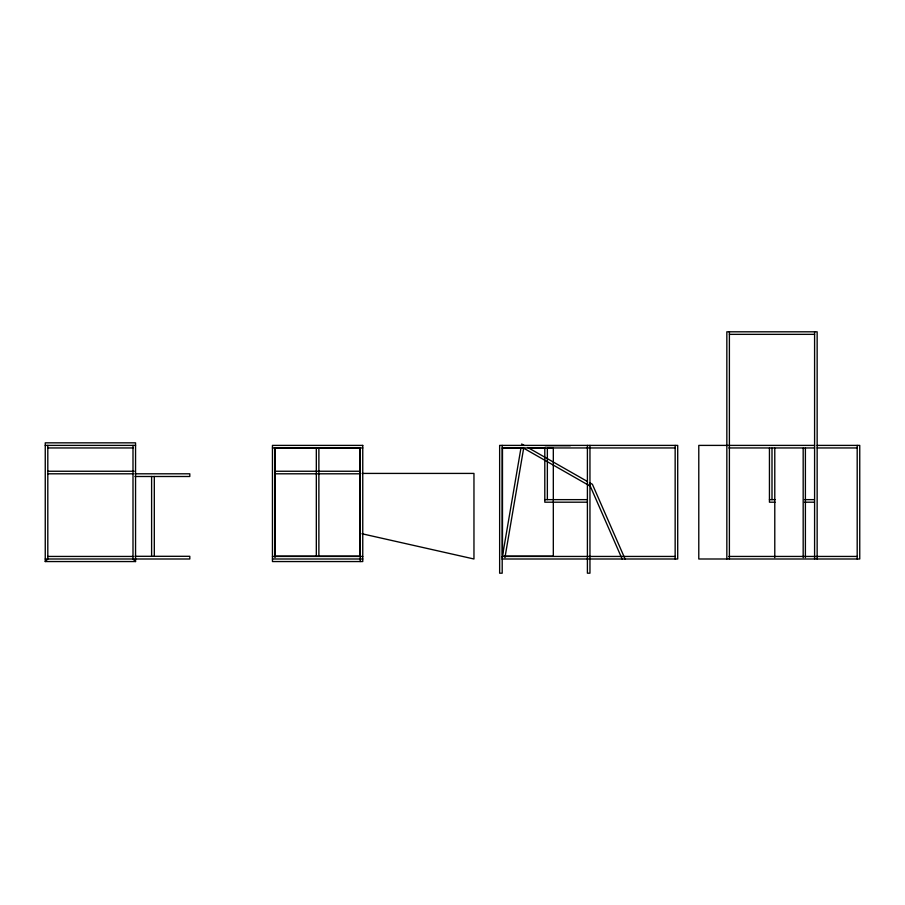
<?xml version="1.0" encoding="UTF-8"?>
<svg xmlns="http://www.w3.org/2000/svg" width="905" height="905" viewBox="0 0 905 905"><rect width="100%" height="100%" fill="white"/><g stroke="black" fill="none" stroke-linecap="round" stroke-linejoin="round"><path stroke-width="1.36" d="M502.207 557.616L520.941 448.156M504.945 557.616L523.667 448.19L590.286 486.211M45.25 561.553L45.25 442.839L135.558 442.839L135.558 561.553L45.25 561.553L47.807 558.996L47.807 445.396M729.396 334.352L814.591 334.352M45.25 445.396L135.558 445.396M814.591 445.396L698.784 445.396L698.784 558.996L859.75 558.996L859.75 445.396L817.147 445.396M545.082 445.679L570.354 445.679M47.807 447.952L133.001 447.952M272.45 447.952L362.758 447.952M502.196 447.952L675.153 447.952M728.842 447.952L814.591 447.952M817.147 447.952L857.193 447.952M522.253 448.235L502.479 448.235L502.479 554.754M529.312 448.235L544.844 448.235M547.672 448.235L553.317 448.235L553.317 556.156L503.893 556.156M48.067 471.245L134.155 471.245M275.007 471.245L359.975 471.245M362.158 473.417L473.96 473.417L473.96 558.996L361.977 533.758M47.807 473.801L133.001 473.801M134.969 473.801L189.801 473.801L189.801 476.494L134.969 476.494M275.007 473.801L359.975 473.801M544.799 499.639L587.402 499.639M769.442 499.639L775.053 499.639M804.522 499.639L814.342 499.639M587.402 502.196L544.799 502.196L544.799 448.179M775.053 502.196L769.442 502.196L769.442 448.179M804.522 502.196L814.342 502.196M47.807 556.439L133.001 556.439M134.969 556.303L189.801 556.303L189.801 558.996L45.25 558.996M272.45 556.439L362.758 556.439M502.196 556.439L675.153 556.439M728.842 556.439L857.193 556.439M272.45 558.996L362.758 558.996M501.97 558.996L677.709 558.996L677.709 445.396L499.639 445.396L499.639 573.193L502.196 573.193L502.196 445.396M521.653 444.004L524.142 445.43M527.785 447.5L587.266 481.392M589.46 482.637L592.402 484.311L625.072 558.996M135.558 561.553L133.001 558.996L133.001 445.396M589.381 484.152L622.131 558.996M857.193 445.396L857.193 558.996M817.147 558.996L817.147 331.807L726.839 331.807L726.839 558.996M814.591 331.807L814.591 558.996M805.393 448.201L805.393 557.593M803.176 448.201L803.176 557.593M774.782 448.201L774.782 557.593M771.999 448.179L771.999 499.639M729.396 331.807L729.396 558.996M675.153 445.396L675.153 558.996M589.958 445.396L589.958 573.193L587.402 573.193L587.402 445.396M547.355 448.179L547.355 499.639M360.201 447.952L360.201 561.553M318.877 447.952L318.877 556.439M316.32 447.952L316.32 556.439M275.007 447.952L275.007 557.604M154.303 476.494L154.303 556.303M151.61 476.494L151.61 556.303M362.758 445.396L272.45 445.396L272.45 561.553L362.758 561.553L362.758 445.396M359.919 448.235L275.29 448.235L275.29 556.156L359.919 556.156L359.919 448.235"/></g></svg>
